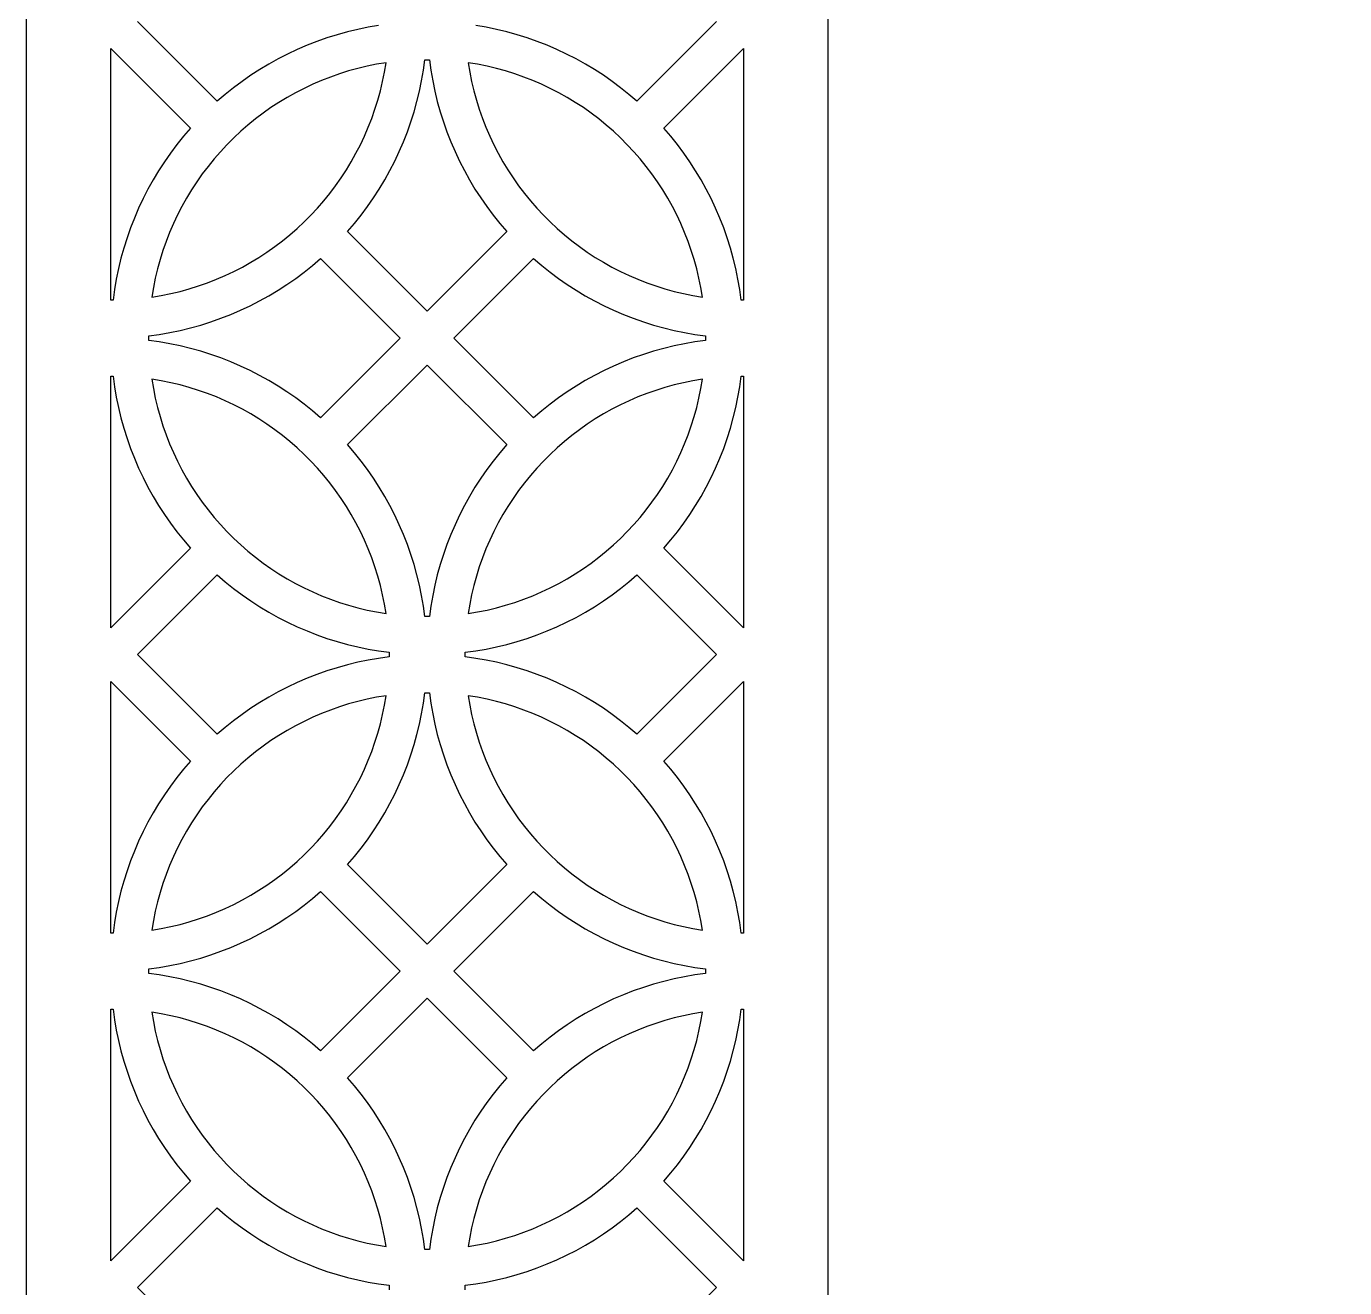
# Model space of a CAD drawing. Extents: x 0 to 625, y 0 to 1950.
# Drawn here: x 0 to 312.5, y 470 to 768.9 of the extents above; entities that cross this region are included whole.
import ezdxf

# ---------------------------------------------------------------- set-up
doc = ezdxf.new("R2010")
doc.units = 0
doc.layers.add('Default_Layer', color=1, linetype='CONTINUOUS')

msp = doc.modelspace()

# ---------------------------------------------------------------- linework, layer by layer
at = {"layer": 'Default_Layer'}
for points in [[(190, 1950), (190, 190), (625, 190), (625, 0), (0, 0), (0, 1950), (190, 1950)], [(20, 704.02), (20, 763.63), (38.88, 744.76), (37.24, 742.84), (35.66, 740.88), (34.15, 738.86), (32.72, 736.79), (31.35, 734.67), (30.05, 732.51), (28.83, 730.31), (27.68, 728.07), (26.61, 725.79), (25.61, 723.47), (24.69, 721.12), (23.86, 718.75), (23.1, 716.34), (22.42, 713.92), (21.83, 711.47), (21.32, 709), (20.89, 706.52), (20.54, 704.02), (20, 704.02)], [(170, 763.63), (170, 704.02), (169.46, 704.02), (169.11, 706.52), (168.68, 709), (168.17, 711.47), (167.58, 713.92), (166.9, 716.34), (166.14, 718.75), (165.31, 721.12), (164.39, 723.47), (163.39, 725.79), (162.32, 728.07), (161.17, 730.31), (159.95, 732.51), (158.65, 734.67), (157.29, 736.79), (155.85, 738.86), (154.34, 740.88), (152.76, 742.84), (151.13, 744.76), (170, 763.63)], [(29.74, 704.74), (31.98, 705.12), (34.21, 705.57), (36.42, 706.09), (38.61, 706.7), (40.78, 707.38), (42.92, 708.13), (45.04, 708.96), (47.13, 709.85), (49.18, 710.82), (51.21, 711.86), (53.19, 712.97), (55.13, 714.15), (57.04, 715.39), (58.9, 716.7), (60.71, 718.07), (62.47, 719.51), (64.19, 721), (65.85, 722.55), (67.46, 724.16), (69.01, 725.82), (70.5, 727.53), (71.93, 729.3), (73.3, 731.11), (74.61, 732.97), (75.86, 734.87), (77.03, 736.82), (78.14, 738.8), (79.18, 740.82), (80.15, 742.88), (81.05, 744.97), (81.88, 747.08), (82.63, 749.23), (83.31, 751.4), (83.91, 753.59), (84.44, 755.8), (84.89, 758.03), (85.26, 760.27), (83.02, 759.9), (80.79, 759.44), (78.58, 758.92), (76.39, 758.31), (74.22, 757.63), (72.08, 756.88), (69.96, 756.06), (67.87, 755.16), (65.82, 754.19), (63.8, 753.15), (61.81, 752.04), (59.87, 750.86), (57.96, 749.62), (56.11, 748.31), (54.29, 746.94), (52.53, 745.51), (50.81, 744.01), (49.15, 742.46), (47.54, 740.85), (45.99, 739.19), (44.5, 737.48), (43.07, 735.71), (41.7, 733.9), (40.39, 732.04), (39.15, 730.14), (37.97, 728.19), (36.86, 726.21), (35.82, 724.19), (34.85, 722.13), (33.95, 720.05), (33.12, 717.93), (32.37, 715.78), (31.69, 713.61), (31.09, 711.42), (30.56, 709.21), (30.11, 706.98), (29.74, 704.74)], [(85.26, 760.27), (83.02, 759.9), (80.79, 759.44), (78.58, 758.92), (76.39, 758.31), (74.22, 757.63), (72.08, 756.88), (69.96, 756.06), (67.87, 755.16), (65.82, 754.19), (63.8, 753.15), (61.81, 752.04), (59.87, 750.86), (57.96, 749.62), (56.11, 748.31), (54.29, 746.94), (52.53, 745.51), (50.81, 744.01), (49.15, 742.46), (47.54, 740.85), (45.99, 739.19), (44.5, 737.48), (43.07, 735.71), (41.7, 733.9), (40.39, 732.04), (39.15, 730.14), (37.97, 728.19), (36.86, 726.21), (35.82, 724.19), (34.85, 722.13), (33.95, 720.05), (33.12, 717.93), (32.37, 715.78), (31.69, 713.61), (31.09, 711.42), (30.56, 709.21), (30.11, 706.98), (29.74, 704.74), (31.98, 705.12), (34.21, 705.57), (36.42, 706.09), (38.61, 706.7), (40.78, 707.38), (42.92, 708.13), (45.04, 708.96), (47.13, 709.85), (49.18, 710.82), (51.21, 711.86), (53.19, 712.97), (55.13, 714.15), (57.04, 715.39), (58.9, 716.7), (60.71, 718.07), (62.47, 719.51), (64.19, 721), (65.85, 722.55), (67.46, 724.16), (69.01, 725.82), (70.5, 727.53), (71.93, 729.3), (73.3, 731.11), (74.61, 732.97), (75.86, 734.87), (77.03, 736.82), (78.14, 738.8), (79.18, 740.82), (80.15, 742.88), (81.05, 744.97), (81.88, 747.08), (82.63, 749.23), (83.31, 751.4), (83.91, 753.59), (84.44, 755.8), (84.89, 758.03), (85.26, 760.27)], [(113.88, 720.26), (95, 701.38), (76.12, 720.26), (77.76, 722.17), (79.34, 724.14), (80.85, 726.16), (82.28, 728.22), (83.65, 730.34), (84.95, 732.5), (86.17, 734.7), (87.32, 736.95), (88.39, 739.23), (89.39, 741.54), (90.31, 743.89), (91.14, 746.26), (91.9, 748.67), (92.58, 751.09), (93.17, 753.54), (93.68, 756.01), (94.11, 758.49), (94.46, 760.99), (95.54, 760.99), (95.89, 758.49), (96.32, 756.01), (96.83, 753.54), (97.42, 751.09), (98.1, 748.67), (98.86, 746.26), (99.7, 743.89), (100.61, 741.54), (101.61, 739.23), (102.68, 736.95), (103.83, 734.7), (105.05, 732.5), (106.35, 730.34), (107.72, 728.22), (109.16, 726.16), (110.66, 724.14), (112.24, 722.17), (113.88, 720.26)], [(104.74, 760.27), (105.11, 758.03), (105.56, 755.8), (106.09, 753.59), (106.69, 751.4), (107.37, 749.23), (108.12, 747.08), (108.95, 744.97), (109.85, 742.88), (110.82, 740.82), (111.86, 738.8), (112.97, 736.82), (114.15, 734.87), (115.39, 732.97), (116.7, 731.11), (118.07, 729.3), (119.5, 727.53), (120.99, 725.82), (122.55, 724.16), (124.15, 722.55), (125.81, 721), (127.53, 719.51), (129.29, 718.07), (131.11, 716.7), (132.96, 715.39), (134.87, 714.15), (136.81, 712.97), (138.8, 711.86), (140.82, 710.82), (142.87, 709.85), (144.96, 708.96), (147.08, 708.13), (149.22, 707.38), (151.39, 706.7), (153.58, 706.09), (155.79, 705.57), (158.02, 705.12), (160.26, 704.74), (159.89, 706.98), (159.44, 709.21), (158.91, 711.42), (158.31, 713.61), (157.63, 715.78), (156.88, 717.93), (156.05, 720.05), (155.15, 722.13), (154.18, 724.19), (153.14, 726.21), (152.03, 728.19), (150.86, 730.14), (149.61, 732.04), (148.3, 733.9), (146.93, 735.71), (145.5, 737.48), (144.01, 739.19), (142.46, 740.85), (140.85, 742.46), (139.19, 744.01), (137.47, 745.51), (135.71, 746.94), (133.9, 748.31), (132.04, 749.62), (130.13, 750.86), (128.19, 752.04), (126.21, 753.15), (124.18, 754.19), (122.13, 755.16), (120.04, 756.06), (117.92, 756.88), (115.78, 757.63), (113.61, 758.31), (111.42, 758.92), (109.21, 759.44), (106.98, 759.9), (104.74, 760.27)], [(160.26, 704.74), (159.89, 706.98), (159.44, 709.21), (158.91, 711.42), (158.31, 713.61), (157.63, 715.78), (156.88, 717.93), (156.05, 720.05), (155.15, 722.13), (154.18, 724.19), (153.14, 726.21), (152.03, 728.19), (150.86, 730.14), (149.61, 732.04), (148.3, 733.9), (146.93, 735.71), (145.5, 737.48), (144.01, 739.19), (142.46, 740.85), (140.85, 742.46), (139.19, 744.01), (137.47, 745.51), (135.71, 746.94), (133.9, 748.31), (132.04, 749.62), (130.13, 750.86), (128.19, 752.04), (126.21, 753.15), (124.18, 754.19), (122.13, 755.16), (120.04, 756.06), (117.92, 756.88), (115.78, 757.63), (113.61, 758.31), (111.42, 758.92), (109.21, 759.44), (106.98, 759.9), (104.74, 760.27), (105.11, 758.03), (105.56, 755.8), (106.09, 753.59), (106.69, 751.4), (107.37, 749.23), (108.12, 747.08), (108.95, 744.97), (109.85, 742.88), (110.82, 740.82), (111.86, 738.8), (112.97, 736.82), (114.15, 734.87), (115.39, 732.97), (116.7, 731.11), (118.07, 729.3), (119.5, 727.53), (120.99, 725.82), (122.55, 724.16), (124.15, 722.55), (125.81, 721), (127.53, 719.51), (129.29, 718.07), (131.11, 716.7), (132.96, 715.39), (134.87, 714.15), (136.81, 712.97), (138.8, 711.86), (140.82, 710.82), (142.87, 709.85), (144.96, 708.96), (147.08, 708.13), (149.22, 707.38), (151.39, 706.7), (153.58, 706.09), (155.79, 705.57), (158.02, 705.12), (160.26, 704.74)], [(69.75, 676.13), (67.84, 677.77), (65.87, 679.34), (63.85, 680.85), (61.78, 682.29), (59.67, 683.66), (57.51, 684.95), (55.3, 686.18), (53.06, 687.33), (50.78, 688.4), (48.47, 689.39), (46.12, 690.31), (43.74, 691.15), (41.34, 691.91), (38.91, 692.58), (36.46, 693.18), (34, 693.69), (31.51, 694.12), (29.02, 694.46), (29.02, 695.55), (31.51, 695.89), (34, 696.32), (36.46, 696.83), (38.91, 697.43), (41.34, 698.11), (43.74, 698.86), (46.12, 699.7), (48.47, 700.62), (50.78, 701.61), (53.06, 702.69), (55.3, 703.83), (57.51, 705.06), (59.67, 706.35), (61.78, 707.72), (63.85, 709.16), (65.87, 710.67), (67.84, 712.24), (69.75, 713.88), (88.63, 695.01), (69.75, 676.13)], [(120.25, 676.13), (101.37, 695.01), (120.25, 713.88), (122.16, 712.24), (124.13, 710.67), (126.15, 709.16), (128.22, 707.72), (130.33, 706.35), (132.5, 705.06), (134.7, 703.83), (136.94, 702.69), (139.22, 701.61), (141.54, 700.62), (143.88, 699.7), (146.26, 698.86), (148.66, 698.11), (151.09, 697.43), (153.54, 696.83), (156.01, 696.32), (158.49, 695.89), (160.98, 695.55), (160.98, 694.46), (158.49, 694.12), (156.01, 693.69), (153.54, 693.18), (151.09, 692.58), (148.66, 691.91), (146.26, 691.15), (143.88, 690.31), (141.54, 689.39), (139.22, 688.4), (136.94, 687.33), (134.7, 686.18), (132.5, 684.95), (130.33, 683.66), (128.22, 682.29), (126.15, 680.85), (124.13, 679.34), (122.16, 677.77), (120.25, 676.13)], [(113.88, 669.76), (112.24, 667.84), (110.66, 665.87), (109.16, 663.86), (107.72, 661.79), (106.35, 659.67), (105.05, 657.51), (103.83, 655.31), (102.68, 653.06), (101.61, 650.78), (100.61, 648.47), (99.7, 646.12), (98.86, 643.75), (98.1, 641.34), (97.42, 638.92), (96.83, 636.47), (96.32, 634), (95.89, 631.52), (95.54, 629.02), (94.46, 629.02), (94.11, 631.52), (93.68, 634), (93.17, 636.47), (92.58, 638.92), (91.9, 641.34), (91.14, 643.75), (90.31, 646.12), (89.39, 648.47), (88.39, 650.78), (87.32, 653.06), (86.17, 655.31), (84.95, 657.51), (83.65, 659.67), (82.28, 661.79), (80.85, 663.86), (79.34, 665.87), (77.76, 667.84), (76.12, 669.76), (95, 688.63), (113.88, 669.76)], [(20, 626.38), (20, 685.99), (20.54, 685.99), (20.89, 683.49), (21.32, 681.01), (21.83, 678.54), (22.42, 676.09), (23.1, 673.67), (23.86, 671.26), (24.69, 668.89), (25.61, 666.54), (26.61, 664.23), (27.68, 661.95), (28.83, 659.7), (30.05, 657.5), (31.35, 655.34), (32.72, 653.22), (34.15, 651.15), (35.66, 649.14), (37.24, 647.17), (38.88, 645.25), (20, 626.38)], [(85.26, 629.74), (84.89, 631.98), (84.44, 634.21), (83.91, 636.42), (83.31, 638.61), (82.63, 640.78), (81.88, 642.93), (81.05, 645.05), (80.15, 647.13), (79.18, 649.19), (78.14, 651.21), (77.03, 653.19), (75.86, 655.14), (74.61, 657.04), (73.3, 658.9), (71.93, 660.71), (70.5, 662.48), (69.01, 664.19), (67.46, 665.85), (65.85, 667.46), (64.19, 669.01), (62.47, 670.5), (60.71, 671.94), (58.9, 673.31), (57.04, 674.62), (55.13, 675.86), (53.19, 677.04), (51.21, 678.15), (49.18, 679.19), (47.13, 680.16), (45.04, 681.06), (42.92, 681.88), (40.78, 682.63), (38.61, 683.31), (36.42, 683.92), (34.21, 684.44), (31.98, 684.89), (29.74, 685.27), (30.11, 683.03), (30.56, 680.8), (31.09, 678.59), (31.69, 676.4), (32.37, 674.23), (33.12, 672.08), (33.95, 669.96), (34.85, 667.88), (35.82, 665.82), (36.86, 663.8), (37.97, 661.82), (39.15, 659.87), (40.39, 657.97), (41.7, 656.11), (43.07, 654.3), (44.5, 652.53), (45.99, 650.82), (47.54, 649.16), (49.15, 647.55), (50.81, 646), (52.53, 644.51), (54.29, 643.07), (56.11, 641.7), (57.96, 640.39), (59.87, 639.15), (61.81, 637.97), (63.8, 636.86), (65.82, 635.82), (67.87, 634.85), (69.96, 633.96), (72.08, 633.13), (74.22, 632.38), (76.39, 631.7), (78.58, 631.09), (80.79, 630.57), (83.02, 630.12), (85.26, 629.74)], [(29.74, 685.27), (30.11, 683.03), (30.56, 680.8), (31.09, 678.59), (31.69, 676.4), (32.37, 674.23), (33.12, 672.08), (33.95, 669.96), (34.85, 667.88), (35.82, 665.82), (36.86, 663.8), (37.97, 661.82), (39.15, 659.87), (40.39, 657.97), (41.7, 656.11), (43.07, 654.3), (44.5, 652.53), (45.99, 650.82), (47.54, 649.16), (49.15, 647.55), (50.81, 646), (52.53, 644.51), (54.29, 643.07), (56.11, 641.7), (57.96, 640.39), (59.87, 639.15), (61.81, 637.97), (63.8, 636.86), (65.82, 635.82), (67.87, 634.85), (69.96, 633.96), (72.08, 633.13), (74.22, 632.38), (76.39, 631.7), (78.58, 631.09), (80.79, 630.57), (83.02, 630.12), (85.26, 629.74), (84.89, 631.98), (84.44, 634.21), (83.91, 636.42), (83.31, 638.61), (82.63, 640.78), (81.88, 642.93), (81.05, 645.05), (80.15, 647.13), (79.18, 649.19), (78.14, 651.21), (77.03, 653.19), (75.86, 655.14), (74.61, 657.04), (73.3, 658.9), (71.93, 660.71), (70.5, 662.48), (69.01, 664.19), (67.46, 665.85), (65.85, 667.46), (64.19, 669.01), (62.47, 670.5), (60.71, 671.94), (58.9, 673.31), (57.04, 674.62), (55.13, 675.86), (53.19, 677.04), (51.21, 678.15), (49.18, 679.19), (47.13, 680.16), (45.04, 681.06), (42.92, 681.88), (40.78, 682.63), (38.61, 683.31), (36.42, 683.92), (34.21, 684.44), (31.98, 684.89), (29.74, 685.27)], [(160.26, 685.27), (158.02, 684.89), (155.79, 684.44), (153.58, 683.92), (151.39, 683.31), (149.22, 682.63), (147.08, 681.88), (144.96, 681.06), (142.87, 680.16), (140.82, 679.19), (138.8, 678.15), (136.81, 677.04), (134.87, 675.86), (132.96, 674.62), (131.11, 673.31), (129.29, 671.94), (127.53, 670.5), (125.81, 669.01), (124.15, 667.46), (122.55, 665.85), (120.99, 664.19), (119.5, 662.48), (118.07, 660.71), (116.7, 658.9), (115.39, 657.04), (114.15, 655.14), (112.97, 653.19), (111.86, 651.21), (110.82, 649.19), (109.85, 647.13), (108.95, 645.05), (108.12, 642.93), (107.37, 640.78), (106.69, 638.61), (106.09, 636.42), (105.56, 634.21), (105.11, 631.98), (104.74, 629.74), (106.98, 630.12), (109.21, 630.57), (111.42, 631.09), (113.61, 631.7), (115.78, 632.38), (117.92, 633.13), (120.04, 633.96), (122.13, 634.85), (124.18, 635.82), (126.21, 636.86), (128.19, 637.97), (130.13, 639.15), (132.04, 640.39), (133.9, 641.7), (135.71, 643.07), (137.47, 644.51), (139.19, 646), (140.85, 647.55), (142.46, 649.16), (144.01, 650.82), (145.5, 652.53), (146.93, 654.3), (148.3, 656.11), (149.61, 657.97), (150.86, 659.87), (152.03, 661.82), (153.14, 663.8), (154.18, 665.82), (155.15, 667.88), (156.05, 669.96), (156.88, 672.08), (157.63, 674.23), (158.31, 676.4), (158.91, 678.59), (159.44, 680.8), (159.89, 683.03), (160.26, 685.27)], [(104.74, 629.74), (106.98, 630.12), (109.21, 630.57), (111.42, 631.09), (113.61, 631.7), (115.78, 632.38), (117.92, 633.13), (120.04, 633.96), (122.13, 634.85), (124.18, 635.82), (126.21, 636.86), (128.19, 637.97), (130.13, 639.15), (132.04, 640.39), (133.9, 641.7), (135.71, 643.07), (137.47, 644.51), (139.19, 646), (140.85, 647.55), (142.46, 649.16), (144.01, 650.82), (145.5, 652.53), (146.93, 654.3), (148.3, 656.11), (149.61, 657.97), (150.86, 659.87), (152.03, 661.82), (153.14, 663.8), (154.18, 665.82), (155.15, 667.88), (156.05, 669.96), (156.88, 672.08), (157.63, 674.23), (158.31, 676.4), (158.91, 678.59), (159.44, 680.8), (159.89, 683.03), (160.26, 685.27), (158.02, 684.89), (155.79, 684.44), (153.58, 683.92), (151.39, 683.31), (149.22, 682.63), (147.08, 681.88), (144.96, 681.06), (142.87, 680.16), (140.82, 679.19), (138.8, 678.15), (136.81, 677.04), (134.87, 675.86), (132.96, 674.62), (131.11, 673.31), (129.29, 671.94), (127.53, 670.5), (125.81, 669.01), (124.15, 667.46), (122.55, 665.85), (120.99, 664.19), (119.5, 662.48), (118.07, 660.71), (116.7, 658.9), (115.39, 657.04), (114.15, 655.14), (112.97, 653.19), (111.86, 651.21), (110.82, 649.19), (109.85, 647.13), (108.95, 645.05), (108.12, 642.93), (107.37, 640.78), (106.69, 638.61), (106.09, 636.42), (105.56, 634.21), (105.11, 631.98), (104.74, 629.74)], [(170, 685.99), (170, 626.38), (151.13, 645.25), (152.76, 647.17), (154.34, 649.14), (155.85, 651.15), (157.29, 653.22), (158.65, 655.34), (159.95, 657.5), (161.17, 659.7), (162.32, 661.95), (163.39, 664.23), (164.39, 666.54), (165.31, 668.89), (166.14, 671.26), (166.9, 673.67), (167.58, 676.09), (168.17, 678.54), (168.68, 681.01), (169.11, 683.49), (169.46, 685.99), (170, 685.99)], [(45.25, 601.13), (26.37, 620), (45.25, 638.88), (47.16, 637.24), (49.13, 635.67), (51.15, 634.16), (53.22, 632.72), (55.33, 631.35), (57.49, 630.06), (59.7, 628.83), (61.94, 627.68), (64.22, 626.61), (66.54, 625.62), (68.88, 624.7), (71.26, 623.86), (73.66, 623.1), (76.09, 622.43), (78.54, 621.83), (81, 621.32), (83.49, 620.89), (85.98, 620.55), (85.99, 620), (85.98, 619.46), (83.49, 619.12), (81, 618.69), (78.54, 618.18), (76.09, 617.58), (73.66, 616.91), (71.26, 616.15), (68.88, 615.31), (66.54, 614.39), (64.22, 613.4), (61.94, 612.33), (59.7, 611.18), (57.49, 609.95), (55.33, 608.66), (53.22, 607.29), (51.15, 605.85), (49.13, 604.34), (47.16, 602.77), (45.25, 601.13)], [(144.75, 638.88), (163.63, 620), (144.75, 601.13), (142.84, 602.77), (140.87, 604.34), (138.85, 605.85), (136.78, 607.29), (134.67, 608.66), (132.51, 609.95), (130.3, 611.18), (128.06, 612.33), (125.78, 613.4), (123.47, 614.39), (121.12, 615.31), (118.74, 616.15), (116.34, 616.91), (113.91, 617.58), (111.46, 618.18), (109, 618.69), (106.51, 619.12), (104.02, 619.46), (104.02, 620), (104.02, 620.55), (106.51, 620.89), (109, 621.32), (111.46, 621.83), (113.91, 622.43), (116.34, 623.1), (118.74, 623.86), (121.12, 624.7), (123.47, 625.62), (125.78, 626.61), (128.06, 627.68), (130.3, 628.83), (132.51, 630.06), (134.67, 631.35), (136.78, 632.72), (138.85, 634.16), (140.87, 635.67), (142.84, 637.24), (144.75, 638.88)], [(20, 554.02), (20, 613.63), (38.88, 594.75), (37.24, 592.84), (35.66, 590.87), (34.15, 588.85), (32.72, 586.79), (31.35, 584.67), (30.05, 582.51), (28.83, 580.31), (27.68, 578.06), (26.61, 575.78), (25.61, 573.47), (24.69, 571.12), (23.86, 568.75), (23.1, 566.34), (22.42, 563.92), (21.83, 561.47), (21.32, 559), (20.89, 556.52), (20.54, 554.02), (20, 554.02)], [(170, 613.63), (170, 554.02), (169.46, 554.02), (169.11, 556.52), (168.68, 559), (168.17, 561.47), (167.58, 563.92), (166.9, 566.34), (166.14, 568.75), (165.31, 571.12), (164.39, 573.47), (163.39, 575.78), (162.32, 578.06), (161.17, 580.31), (159.95, 582.51), (158.65, 584.67), (157.29, 586.79), (155.85, 588.85), (154.34, 590.87), (152.76, 592.84), (151.13, 594.75), (170, 613.63)], [(29.74, 554.74), (31.98, 555.12), (34.21, 555.57), (36.42, 556.09), (38.61, 556.7), (40.78, 557.38), (42.92, 558.13), (45.04, 558.95), (47.13, 559.85), (49.18, 560.82), (51.21, 561.86), (53.19, 562.97), (55.13, 564.15), (57.04, 565.39), (58.9, 566.7), (60.71, 568.07), (62.47, 569.51), (64.19, 571), (65.85, 572.55), (67.46, 574.16), (69.01, 575.82), (70.5, 577.53), (71.93, 579.3), (73.3, 581.11), (74.61, 582.97), (75.86, 584.87), (77.03, 586.82), (78.14, 588.8), (79.18, 590.82), (80.15, 592.88), (81.05, 594.96), (81.88, 597.08), (82.63, 599.23), (83.31, 601.4), (83.91, 603.59), (84.44, 605.8), (84.89, 608.03), (85.26, 610.27), (83.02, 609.89), (80.79, 609.44), (78.58, 608.92), (76.39, 608.31), (74.22, 607.63), (72.08, 606.88), (69.96, 606.05), (67.87, 605.16), (65.82, 604.19), (63.8, 603.15), (61.81, 602.04), (59.87, 600.86), (57.96, 599.62), (56.11, 598.31), (54.29, 596.94), (52.53, 595.5), (50.81, 594.01), (49.15, 592.46), (47.54, 590.85), (45.99, 589.19), (44.5, 587.48), (43.07, 585.71), (41.7, 583.9), (40.39, 582.04), (39.15, 580.14), (37.97, 578.19), (36.86, 576.21), (35.82, 574.19), (34.85, 572.13), (33.95, 570.04), (33.12, 567.93), (32.37, 565.78), (31.69, 563.61), (31.09, 561.42), (30.56, 559.21), (30.11, 556.98), (29.74, 554.74)], [(85.26, 610.27), (83.02, 609.89), (80.79, 609.44), (78.58, 608.92), (76.39, 608.31), (74.22, 607.63), (72.08, 606.88), (69.96, 606.05), (67.87, 605.16), (65.82, 604.19), (63.8, 603.15), (61.81, 602.04), (59.87, 600.86), (57.96, 599.62), (56.11, 598.31), (54.29, 596.94), (52.53, 595.5), (50.81, 594.01), (49.15, 592.46), (47.54, 590.85), (45.99, 589.19), (44.5, 587.48), (43.07, 585.71), (41.7, 583.9), (40.39, 582.04), (39.15, 580.14), (37.97, 578.19), (36.86, 576.21), (35.82, 574.19), (34.85, 572.13), (33.95, 570.04), (33.12, 567.93), (32.37, 565.78), (31.69, 563.61), (31.09, 561.42), (30.56, 559.21), (30.11, 556.98), (29.74, 554.74), (31.98, 555.12), (34.21, 555.57), (36.42, 556.09), (38.61, 556.7), (40.78, 557.38), (42.92, 558.13), (45.04, 558.95), (47.13, 559.85), (49.18, 560.82), (51.21, 561.86), (53.19, 562.97), (55.13, 564.15), (57.04, 565.39), (58.9, 566.7), (60.71, 568.07), (62.47, 569.51), (64.19, 571), (65.85, 572.55), (67.46, 574.16), (69.01, 575.82), (70.5, 577.53), (71.93, 579.3), (73.3, 581.11), (74.61, 582.97), (75.86, 584.87), (77.03, 586.82), (78.14, 588.8), (79.18, 590.82), (80.15, 592.88), (81.05, 594.96), (81.88, 597.08), (82.63, 599.23), (83.31, 601.4), (83.91, 603.59), (84.44, 605.8), (84.89, 608.03), (85.26, 610.27)], [(113.88, 570.25), (95, 551.38), (76.12, 570.25), (77.76, 572.17), (79.34, 574.14), (80.85, 576.15), (82.28, 578.22), (83.65, 580.34), (84.95, 582.5), (86.17, 584.7), (87.32, 586.94), (88.39, 589.22), (89.39, 591.54), (90.31, 593.89), (91.14, 596.26), (91.9, 598.67), (92.58, 601.09), (93.17, 603.54), (93.68, 606.01), (94.11, 608.49), (94.46, 610.99), (95.54, 610.99), (95.89, 608.49), (96.32, 606.01), (96.83, 603.54), (97.42, 601.09), (98.1, 598.67), (98.86, 596.26), (99.7, 593.89), (100.61, 591.54), (101.61, 589.22), (102.68, 586.94), (103.83, 584.7), (105.05, 582.5), (106.35, 580.34), (107.72, 578.22), (109.16, 576.15), (110.66, 574.14), (112.24, 572.17), (113.88, 570.25)], [(104.74, 610.27), (105.11, 608.03), (105.56, 605.8), (106.09, 603.59), (106.69, 601.4), (107.37, 599.23), (108.12, 597.08), (108.95, 594.96), (109.85, 592.88), (110.82, 590.82), (111.86, 588.8), (112.97, 586.82), (114.15, 584.87), (115.39, 582.97), (116.7, 581.11), (118.07, 579.3), (119.5, 577.53), (120.99, 575.82), (122.55, 574.16), (124.15, 572.55), (125.81, 571), (127.53, 569.51), (129.29, 568.07), (131.11, 566.7), (132.96, 565.39), (134.87, 564.15), (136.81, 562.97), (138.8, 561.86), (140.82, 560.82), (142.87, 559.85), (144.96, 558.95), (147.08, 558.13), (149.22, 557.38), (151.39, 556.7), (153.58, 556.09), (155.79, 555.57), (158.02, 555.12), (160.26, 554.74), (159.89, 556.98), (159.44, 559.21), (158.91, 561.42), (158.31, 563.61), (157.63, 565.78), (156.88, 567.93), (156.05, 570.04), (155.15, 572.13), (154.18, 574.19), (153.14, 576.21), (152.03, 578.19), (150.86, 580.14), (149.61, 582.04), (148.3, 583.9), (146.93, 585.71), (145.5, 587.48), (144.01, 589.19), (142.46, 590.85), (140.85, 592.46), (139.19, 594.01), (137.47, 595.5), (135.71, 596.94), (133.9, 598.31), (132.04, 599.62), (130.13, 600.86), (128.19, 602.04), (126.21, 603.15), (124.18, 604.19), (122.13, 605.16), (120.04, 606.05), (117.92, 606.88), (115.78, 607.63), (113.61, 608.31), (111.42, 608.92), (109.21, 609.44), (106.98, 609.89), (104.74, 610.27)], [(160.26, 554.74), (159.89, 556.98), (159.44, 559.21), (158.91, 561.42), (158.31, 563.61), (157.63, 565.78), (156.88, 567.93), (156.05, 570.04), (155.15, 572.13), (154.18, 574.19), (153.14, 576.21), (152.03, 578.19), (150.86, 580.14), (149.61, 582.04), (148.3, 583.9), (146.93, 585.71), (145.5, 587.48), (144.01, 589.19), (142.46, 590.85), (140.85, 592.46), (139.19, 594.01), (137.47, 595.5), (135.71, 596.94), (133.9, 598.31), (132.04, 599.62), (130.13, 600.86), (128.19, 602.04), (126.21, 603.15), (124.18, 604.19), (122.13, 605.16), (120.04, 606.05), (117.92, 606.88), (115.78, 607.63), (113.61, 608.31), (111.42, 608.92), (109.21, 609.44), (106.98, 609.89), (104.74, 610.27), (105.11, 608.03), (105.56, 605.8), (106.09, 603.59), (106.69, 601.4), (107.37, 599.23), (108.12, 597.08), (108.95, 594.96), (109.85, 592.88), (110.82, 590.82), (111.86, 588.8), (112.97, 586.82), (114.15, 584.87), (115.39, 582.97), (116.7, 581.11), (118.07, 579.3), (119.5, 577.53), (120.99, 575.82), (122.55, 574.16), (124.15, 572.55), (125.81, 571), (127.53, 569.51), (129.29, 568.07), (131.11, 566.7), (132.96, 565.39), (134.87, 564.15), (136.81, 562.97), (138.8, 561.86), (140.82, 560.82), (142.87, 559.85), (144.96, 558.95), (147.08, 558.13), (149.22, 557.38), (151.39, 556.7), (153.58, 556.09), (155.79, 555.57), (158.02, 555.12), (160.26, 554.74)], [(69.75, 526.13), (67.84, 527.77), (65.87, 529.34), (63.85, 530.85), (61.78, 532.29), (59.67, 533.66), (57.51, 534.95), (55.3, 536.18), (53.06, 537.32), (50.78, 538.4), (48.47, 539.39), (46.12, 540.31), (43.74, 541.15), (41.34, 541.9), (38.91, 542.58), (36.46, 543.18), (34, 543.69), (31.51, 544.12), (29.02, 544.46), (29.02, 545.55), (31.51, 545.89), (34, 546.32), (36.46, 546.83), (38.91, 547.43), (41.34, 548.1), (43.74, 548.86), (46.12, 549.7), (48.47, 550.62), (50.78, 551.61), (53.06, 552.68), (55.3, 553.83), (57.51, 555.06), (59.67, 556.35), (61.78, 557.72), (63.85, 559.16), (65.87, 560.67), (67.84, 562.24), (69.75, 563.88), (88.63, 545), (69.75, 526.13)], [(120.25, 526.13), (101.37, 545), (120.25, 563.88), (122.16, 562.24), (124.13, 560.67), (126.15, 559.16), (128.22, 557.72), (130.33, 556.35), (132.5, 555.06), (134.7, 553.83), (136.94, 552.68), (139.22, 551.61), (141.54, 550.62), (143.88, 549.7), (146.26, 548.86), (148.66, 548.1), (151.09, 547.43), (153.54, 546.83), (156.01, 546.32), (158.49, 545.89), (160.98, 545.55), (160.98, 544.46), (158.49, 544.12), (156.01, 543.69), (153.54, 543.18), (151.09, 542.58), (148.66, 541.9), (146.26, 541.15), (143.88, 540.31), (141.54, 539.39), (139.22, 538.4), (136.94, 537.32), (134.7, 536.18), (132.5, 534.95), (130.33, 533.66), (128.22, 532.29), (126.15, 530.85), (124.13, 529.34), (122.16, 527.77), (120.25, 526.13)], [(113.88, 519.75), (112.24, 517.84), (110.66, 515.87), (109.16, 513.85), (107.72, 511.79), (106.35, 509.67), (105.05, 507.51), (103.83, 505.31), (102.68, 503.06), (101.61, 500.78), (100.61, 498.47), (99.7, 496.12), (98.86, 493.75), (98.1, 491.34), (97.42, 488.92), (96.83, 486.47), (96.32, 484), (95.89, 481.52), (95.54, 479.02), (94.46, 479.02), (94.11, 481.52), (93.68, 484), (93.17, 486.47), (92.58, 488.92), (91.9, 491.34), (91.14, 493.75), (90.31, 496.12), (89.39, 498.47), (88.39, 500.78), (87.32, 503.06), (86.17, 505.31), (84.95, 507.51), (83.65, 509.67), (82.28, 511.79), (80.85, 513.85), (79.34, 515.87), (77.76, 517.84), (76.12, 519.75), (95, 538.63), (113.88, 519.75)], [(20, 476.38), (20, 535.99), (20.54, 535.99), (20.89, 533.49), (21.32, 531.01), (21.83, 528.54), (22.42, 526.09), (23.1, 523.67), (23.86, 521.26), (24.69, 518.89), (25.61, 516.54), (26.61, 514.22), (27.68, 511.94), (28.83, 509.7), (30.05, 507.5), (31.35, 505.34), (32.72, 503.22), (34.15, 501.15), (35.66, 499.13), (37.24, 497.17), (38.88, 495.25), (20, 476.38)], [(85.26, 479.74), (84.89, 481.98), (84.44, 484.21), (83.91, 486.42), (83.31, 488.61), (82.63, 490.78), (81.88, 492.93), (81.05, 495.04), (80.15, 497.13), (79.18, 499.19), (78.14, 501.21), (77.03, 503.19), (75.86, 505.14), (74.61, 507.04), (73.3, 508.9), (71.93, 510.71), (70.5, 512.48), (69.01, 514.19), (67.46, 515.85), (65.85, 517.46), (64.19, 519.01), (62.47, 520.5), (60.71, 521.94), (58.9, 523.31), (57.04, 524.62), (55.13, 525.86), (53.19, 527.04), (51.21, 528.14), (49.18, 529.19), (47.13, 530.16), (45.04, 531.05), (42.92, 531.88), (40.78, 532.63), (38.61, 533.31), (36.42, 533.91), (34.21, 534.44), (31.98, 534.89), (29.74, 535.27), (30.11, 533.03), (30.56, 530.8), (31.09, 528.59), (31.69, 526.4), (32.37, 524.23), (33.12, 522.08), (33.95, 519.96), (34.85, 517.88), (35.82, 515.82), (36.86, 513.8), (37.97, 511.82), (39.15, 509.87), (40.39, 507.97), (41.7, 506.11), (43.07, 504.3), (44.5, 502.53), (45.99, 500.82), (47.54, 499.16), (49.15, 497.55), (50.81, 496), (52.53, 494.5), (54.29, 493.07), (56.11, 491.7), (57.96, 490.39), (59.87, 489.15), (61.81, 487.97), (63.8, 486.86), (65.82, 485.82), (67.87, 484.85), (69.96, 483.95), (72.08, 483.13), (74.22, 482.38), (76.39, 481.7), (78.58, 481.09), (80.79, 480.57), (83.02, 480.11), (85.26, 479.74)], [(29.74, 535.27), (30.11, 533.03), (30.56, 530.8), (31.09, 528.59), (31.69, 526.4), (32.37, 524.23), (33.12, 522.08), (33.95, 519.96), (34.85, 517.88), (35.82, 515.82), (36.86, 513.8), (37.97, 511.82), (39.15, 509.87), (40.39, 507.97), (41.7, 506.11), (43.07, 504.3), (44.5, 502.53), (45.99, 500.82), (47.54, 499.16), (49.15, 497.55), (50.81, 496), (52.53, 494.5), (54.29, 493.07), (56.11, 491.7), (57.96, 490.39), (59.87, 489.15), (61.81, 487.97), (63.8, 486.86), (65.82, 485.82), (67.87, 484.85), (69.96, 483.95), (72.08, 483.13), (74.22, 482.38), (76.39, 481.7), (78.58, 481.09), (80.79, 480.57), (83.02, 480.11), (85.26, 479.74), (84.89, 481.98), (84.44, 484.21), (83.91, 486.42), (83.31, 488.61), (82.63, 490.78), (81.88, 492.93), (81.05, 495.04), (80.15, 497.13), (79.18, 499.19), (78.14, 501.21), (77.03, 503.19), (75.86, 505.14), (74.61, 507.04), (73.3, 508.9), (71.93, 510.71), (70.5, 512.48), (69.01, 514.19), (67.46, 515.85), (65.85, 517.46), (64.19, 519.01), (62.47, 520.5), (60.71, 521.94), (58.9, 523.31), (57.04, 524.62), (55.13, 525.86), (53.19, 527.04), (51.21, 528.14), (49.18, 529.19), (47.13, 530.16), (45.04, 531.05), (42.92, 531.88), (40.78, 532.63), (38.61, 533.31), (36.42, 533.91), (34.21, 534.44), (31.98, 534.89), (29.74, 535.27)], [(160.26, 535.27), (158.02, 534.89), (155.79, 534.44), (153.58, 533.91), (151.39, 533.31), (149.22, 532.63), (147.08, 531.88), (144.96, 531.05), (142.87, 530.16), (140.82, 529.19), (138.8, 528.14), (136.81, 527.04), (134.87, 525.86), (132.96, 524.62), (131.11, 523.31), (129.29, 521.94), (127.53, 520.5), (125.81, 519.01), (124.15, 517.46), (122.55, 515.85), (120.99, 514.19), (119.5, 512.48), (118.07, 510.71), (116.7, 508.9), (115.39, 507.04), (114.15, 505.14), (112.97, 503.19), (111.86, 501.21), (110.82, 499.19), (109.85, 497.13), (108.95, 495.04), (108.12, 492.93), (107.37, 490.78), (106.69, 488.61), (106.09, 486.42), (105.56, 484.21), (105.11, 481.98), (104.74, 479.74), (106.98, 480.11), (109.21, 480.57), (111.42, 481.09), (113.61, 481.7), (115.78, 482.38), (117.92, 483.13), (120.04, 483.95), (122.13, 484.85), (124.18, 485.82), (126.21, 486.86), (128.19, 487.97), (130.13, 489.15), (132.04, 490.39), (133.9, 491.7), (135.71, 493.07), (137.47, 494.5), (139.19, 496), (140.85, 497.55), (142.46, 499.16), (144.01, 500.82), (145.5, 502.53), (146.93, 504.3), (148.3, 506.11), (149.61, 507.97), (150.86, 509.87), (152.03, 511.82), (153.14, 513.8), (154.18, 515.82), (155.15, 517.88), (156.05, 519.96), (156.88, 522.08), (157.63, 524.23), (158.31, 526.4), (158.91, 528.59), (159.44, 530.8), (159.89, 533.03), (160.26, 535.27)], [(104.74, 479.74), (106.98, 480.11), (109.21, 480.57), (111.42, 481.09), (113.61, 481.7), (115.78, 482.38), (117.92, 483.13), (120.04, 483.95), (122.13, 484.85), (124.18, 485.82), (126.21, 486.86), (128.19, 487.97), (130.13, 489.15), (132.04, 490.39), (133.9, 491.7), (135.71, 493.07), (137.47, 494.5), (139.19, 496), (140.85, 497.55), (142.46, 499.16), (144.01, 500.82), (145.5, 502.53), (146.93, 504.3), (148.3, 506.11), (149.61, 507.97), (150.86, 509.87), (152.03, 511.82), (153.14, 513.8), (154.18, 515.82), (155.15, 517.88), (156.05, 519.96), (156.88, 522.08), (157.63, 524.23), (158.31, 526.4), (158.91, 528.59), (159.44, 530.8), (159.89, 533.03), (160.26, 535.27), (158.02, 534.89), (155.79, 534.44), (153.58, 533.91), (151.39, 533.31), (149.22, 532.63), (147.08, 531.88), (144.96, 531.05), (142.87, 530.16), (140.82, 529.19), (138.8, 528.14), (136.81, 527.04), (134.87, 525.86), (132.96, 524.62), (131.11, 523.31), (129.29, 521.94), (127.53, 520.5), (125.81, 519.01), (124.15, 517.46), (122.55, 515.85), (120.99, 514.19), (119.5, 512.48), (118.07, 510.71), (116.7, 508.9), (115.39, 507.04), (114.15, 505.14), (112.97, 503.19), (111.86, 501.21), (110.82, 499.19), (109.85, 497.13), (108.95, 495.04), (108.12, 492.93), (107.37, 490.78), (106.69, 488.61), (106.09, 486.42), (105.56, 484.21), (105.11, 481.98), (104.74, 479.74)], [(170, 535.99), (170, 476.38), (151.13, 495.25), (152.76, 497.17), (154.34, 499.13), (155.85, 501.15), (157.29, 503.22), (158.65, 505.34), (159.95, 507.5), (161.17, 509.7), (162.32, 511.94), (163.39, 514.22), (164.39, 516.54), (165.31, 518.89), (166.14, 521.26), (166.9, 523.67), (167.58, 526.09), (168.17, 528.54), (168.68, 531.01), (169.11, 533.49), (169.46, 535.99), (170, 535.99)]]:
    msp.add_lwpolyline(points, close=True, dxfattribs=at)
for points in [[(83.49, 769.12), (81, 768.69), (78.54, 768.18), (76.09, 767.58), (73.66, 766.91), (71.26, 766.15), (68.88, 765.31), (66.54, 764.39), (64.22, 763.4), (61.94, 762.33), (59.7, 761.18), (57.49, 759.95), (55.33, 758.66), (53.22, 757.29), (51.15, 755.85), (49.13, 754.34), (47.16, 752.77), (45.25, 751.13), (45.25, 751.13), (26.37, 770.01)], [(163.63, 770.01), (144.75, 751.13), (142.84, 752.77), (140.87, 754.34), (138.85, 755.85), (136.78, 757.29), (134.67, 758.66), (132.51, 759.95), (130.3, 761.18), (128.06, 762.33), (125.78, 763.4), (123.47, 764.39), (121.12, 765.31), (118.74, 766.15), (116.34, 766.91), (113.91, 767.58), (111.46, 768.18), (109, 768.69), (106.51, 769.12)], [(45.25, 451.13), (26.37, 470), (45.25, 488.88), (47.16, 487.24), (49.13, 485.67), (51.15, 484.16), (53.22, 482.72), (55.33, 481.35), (57.49, 480.05), (59.7, 478.83), (61.94, 477.68), (64.22, 476.61), (66.54, 475.62), (68.88, 474.7), (71.26, 473.86), (73.66, 473.1), (76.09, 472.43), (78.54, 471.83), (81, 471.32), (83.49, 470.89), (85.98, 470.55), (85.99, 470), (85.98, 469.46)], [(104.02, 469.46), (104.02, 470), (104.02, 470.55), (106.51, 470.89), (109, 471.32), (111.46, 471.83), (113.91, 472.43), (116.34, 473.1), (118.74, 473.86), (121.12, 474.7), (123.47, 475.62), (125.78, 476.61), (128.06, 477.68), (130.3, 478.83), (132.51, 480.05), (134.67, 481.35), (136.78, 482.72), (138.85, 484.16), (140.87, 485.67), (142.84, 487.24), (144.75, 488.88), (144.75, 488.88), (163.63, 470), (144.75, 451.13)]]:
    msp.add_lwpolyline(points, dxfattribs=at)

doc.saveas('drawing.dxf')
